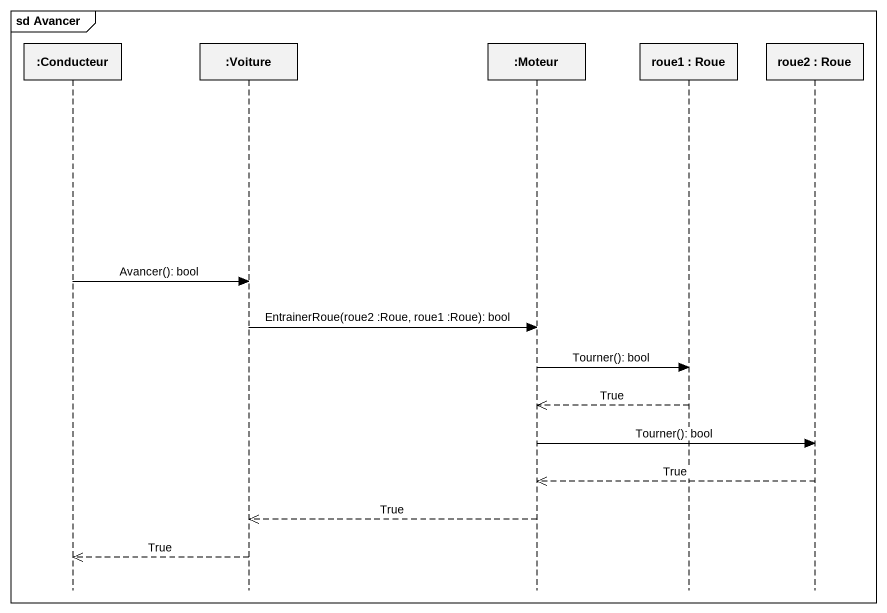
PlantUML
@startuml
mainframe sd Avancer
hide footbox
participant ":Conducteur" as Conducteur
participant ":Voiture" as Voiture
participant ":Moteur" as Moteur
participant "roue1 : Roue" as roue1
participant "roue2 : Roue" as roue2

Conducteur -> Voiture : Avancer(): bool
Voiture -> Moteur : EntrainerRoue(roue2 :Roue, roue1 :Roue): bool
Moteur -> roue1 : Tourner(): bool
roue1 -->> Moteur : True
Moteur -> roue2 : Tourner(): bool
roue2 -->> Moteur : True
Moteur -->> Voiture : True
Voiture -->> Conducteur : True
@enduml
